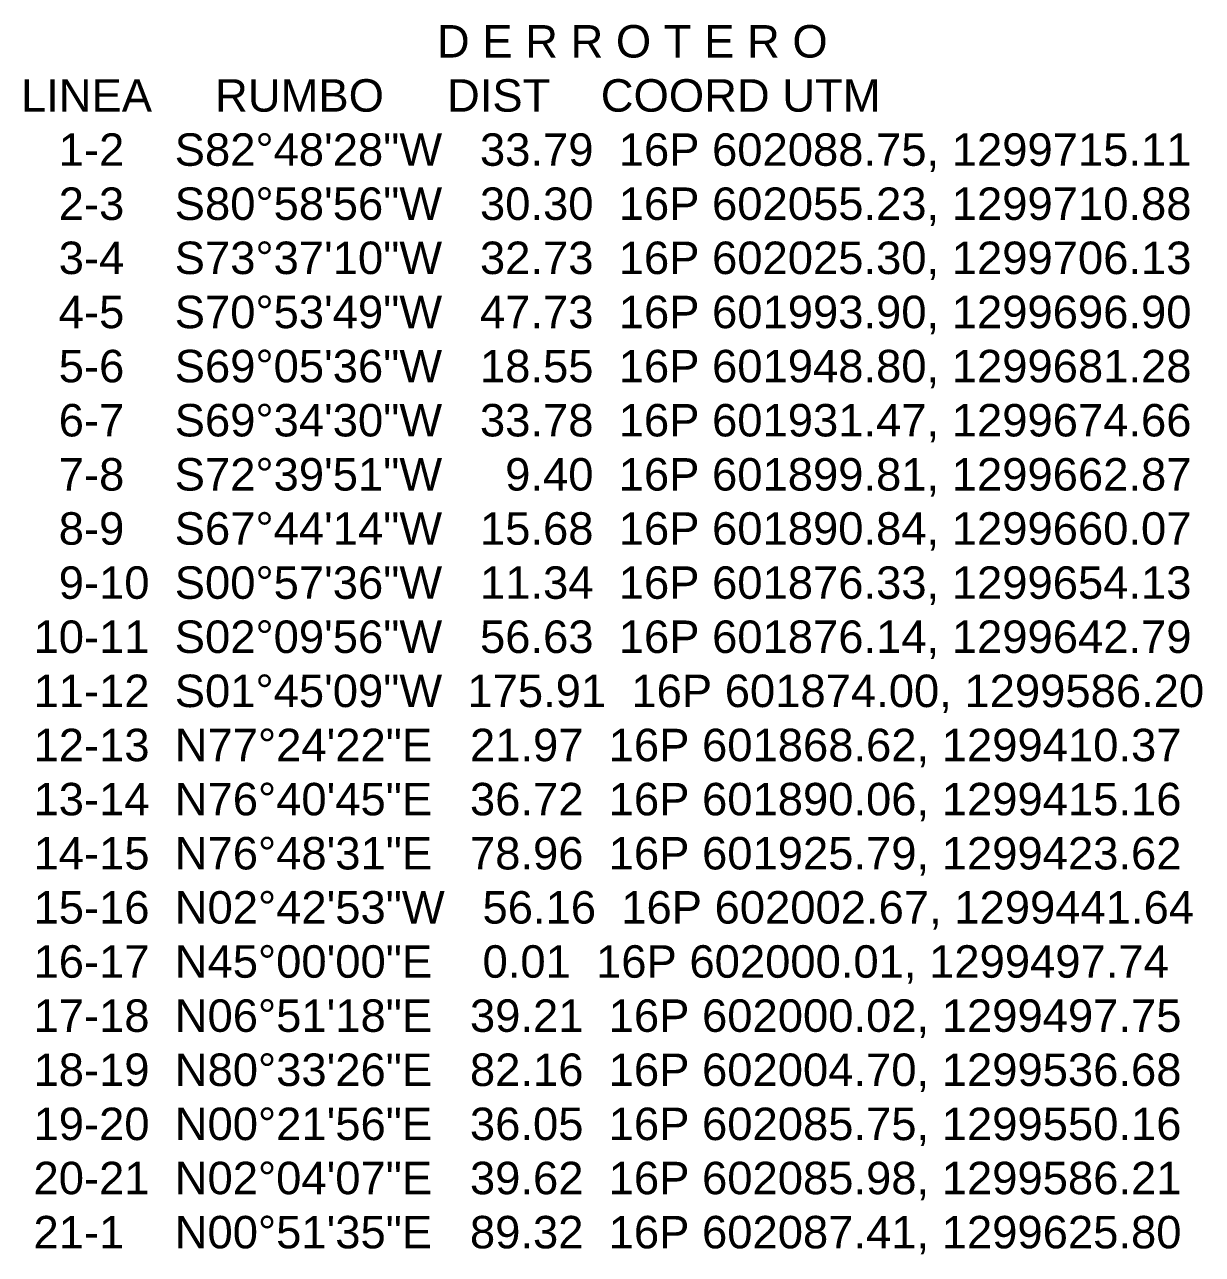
# Model space of a CAD drawing. Header units: millimetres. Extents: x 601868 to 602999, y 1299410 to 1299716.
# Drawn here: x 602907.9 to 602998.5, y 1299554.7 to 1299649.4 of the extents above; entities that cross this region are included whole.
import ezdxf

# ---------------------------------------------------------------- set-up
doc = ezdxf.new("R2010")
doc.units = ezdxf.units.MM
doc.styles.get("Standard").update_dxf_attribs({"font": 'arial.ttf'})

msp = doc.modelspace()

# ---------------------------------------------------------------- texts
at = {"insert": (602905.67669, 1299649.38603), "char_height": 2.5, "width": 95.4543827, "attachment_point": 1}
msp.add_mtext('                                   D E R R O T E R O\\P  LINEA     RUMBO     DIST    COORD UTM\\P     1-2    S82°48\'28"W   33.79  16P 602088.75, 1299715.11\\P     2-3    S80°58\'56"W   30.30  16P 602055.23, 1299710.88\\P     3-4    S73°37\'10"W   32.73  16P 602025.30, 1299706.13\\P     4-5    S70°53\'49"W   47.73  16P 601993.90, 1299696.90\\P     5-6    S69°05\'36"W   18.55  16P 601948.80, 1299681.28\\P     6-7    S69°34\'30"W   33.78  16P 601931.47, 1299674.66\\P     7-8    S72°39\'51"W     9.40  16P 601899.81, 1299662.87\\P     8-9    S67°44\'14"W   15.68  16P 601890.84, 1299660.07\\P     9-10  S00°57\'36"W   11.34  16P 601876.33, 1299654.13\\P   10-11  S02°09\'56"W   56.63  16P 601876.14, 1299642.79\\P   11-12  S01°45\'09"W  175.91  16P 601874.00, 1299586.20\\P   12-13  N77°24\'22"E   21.97  16P 601868.62, 1299410.37\\P   13-14  N76°40\'45"E   36.72  16P 601890.06, 1299415.16\\P   14-15  N76°48\'31"E   78.96  16P 601925.79, 1299423.62\\P   15-16  N02°42\'53"W   56.16  16P 602002.67, 1299441.64\\P   16-17  N45°00\'00"E    0.01  16P 602000.01, 1299497.74\\P   17-18  N06°51\'18"E   39.21  16P 602000.02, 1299497.75\\P   18-19  N80°33\'26"E   82.16  16P 602004.70, 1299536.68\\P   19-20  N00°21\'56"E   36.05  16P 602085.75, 1299550.16\\P   20-21  N02°04\'07"E   39.62  16P 602085.98, 1299586.21\\P   21-1    N00°51\'35"E   89.32  16P 602087.41, 1299625.80', dxfattribs=at)

doc.saveas('drawing.dxf')
